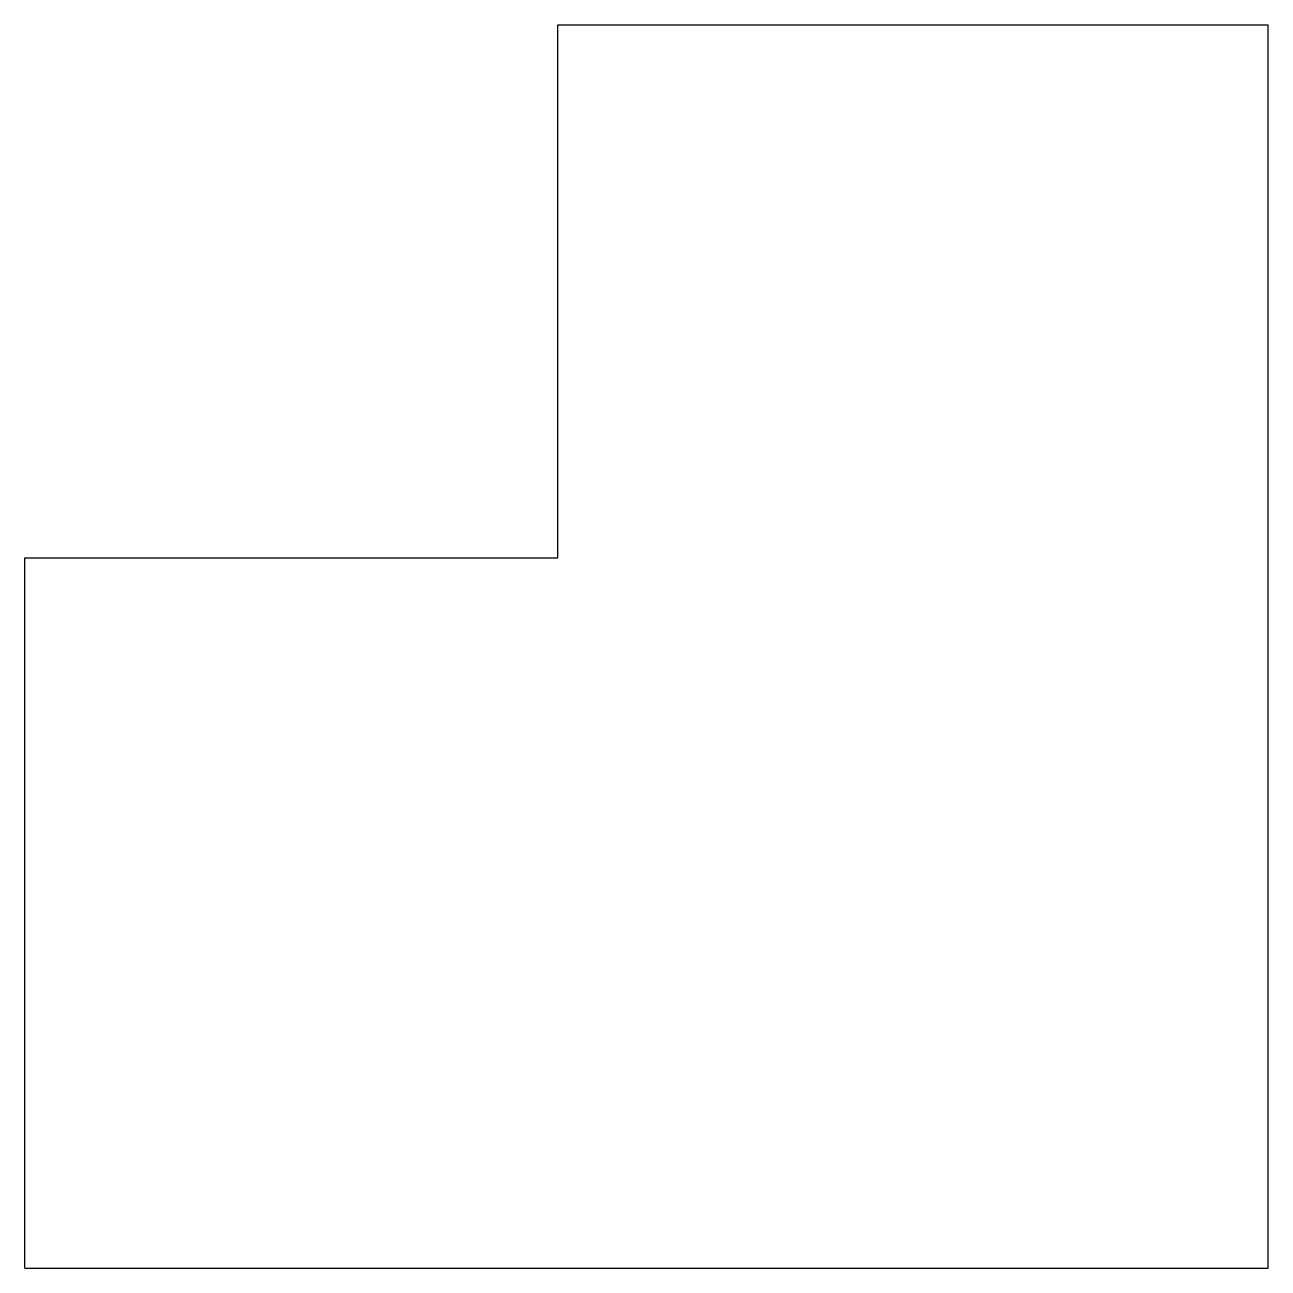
# Model space of a CAD drawing. Header units: metres. Extents: x -0.35 to 0, y 0 to 0.35.
import ezdxf

# ---------------------------------------------------------------- set-up
doc = ezdxf.new("R2010")
doc.units = ezdxf.units.M

msp = doc.modelspace()

# ---------------------------------------------------------------- linework, layer by layer
for p, q in [((-0.2, 0.2), (-0.2, 0.35)), ((-0.2, 0.35), (0, 0.35)), ((0, 0), (0, 0.35)), ((-0.35, 0.2), (-0.2, 0.2)), ((-0.35, 0), (-0.35, 0.2)), ((-0.35, 0), (0, 0))]:
    msp.add_line(p, q)

doc.saveas('drawing.dxf')
